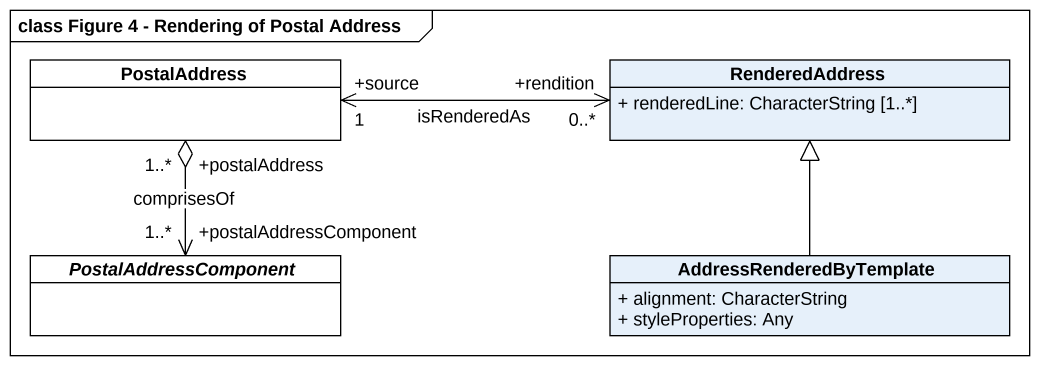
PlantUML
@startuml
mainframe class Figure 4 - Rendering of Postal Address
hide circle
hide empty members
skinparam classAttributeIconSize 0
class PostalAddress #FFFFFF
class RenderedAddress {
  + renderedLine: CharacterString [1..*]
}
abstract class PostalAddressComponent #FFFFFF
class AddressRenderedByTemplate {
  + alignment: CharacterString
  + styleProperties: Any
}
PostalAddress "+source\n1" <-right-> "+rendition\n0..*" RenderedAddress : isRenderedAs
PostalAddressComponent "+postalAddressComponent\n1..*" <-up-o "+postalAddress\n1..*" PostalAddress : comprisesOf
AddressRenderedByTemplate -up-|> RenderedAddress
@enduml
